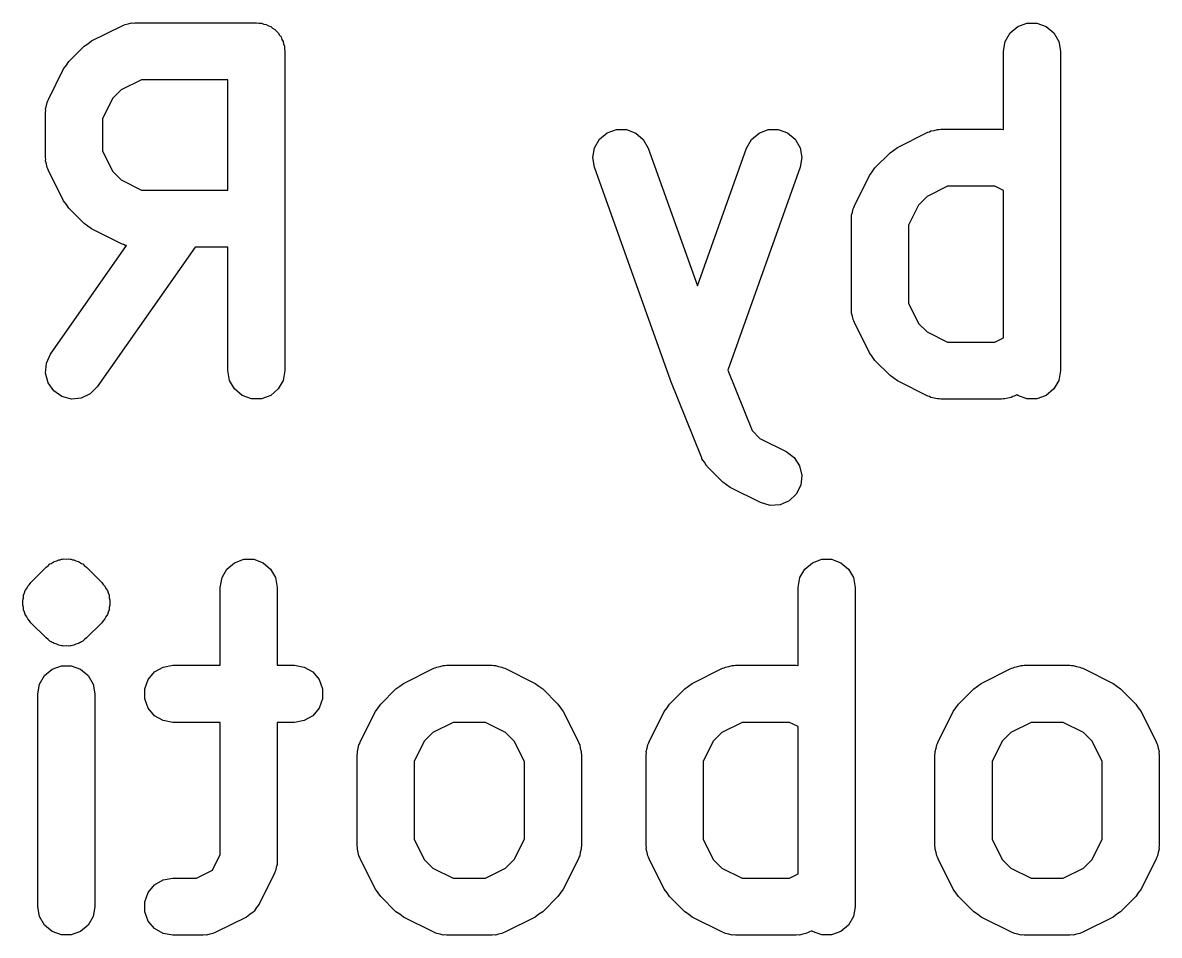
# Model space of a CAD drawing. Extents: x -0.1 to 50.1, y -70.1 to 0.1.
# Drawn here: x 19.542 to 24.525, y -13.058 to -9.058 of the extents above; entities that cross this region are included whole.
import ezdxf

# ---------------------------------------------------------------- set-up
doc = ezdxf.new("R2010")
doc.units = 0
doc.header["$MEASUREMENT"] = 0
doc.layers.add('BLACK', color=7, linetype='CONTINUOUS')

msp = doc.modelspace()

# ---------------------------------------------------------------- linework, layer by layer
at = {"layer": 'BLACK', "linetype": 'CONTINUOUS'}
for p, q in [((19.9843, -9.06948), (19.9906, -9.06587)), ((19.9906, -9.06587), (20.005, -9.06333)), ((20.005, -9.06333), (20.019, -9.05915)), ((20.019, -9.05915), (20.0262, -9.05958)), ((20.0262, -9.05958), (20.0333, -9.05833)), ((20.0333, -9.05833), (20.5667, -9.05833)), ((20.5667, -9.05833), (20.5774, -9.06023)), ((20.5774, -9.06023), (20.5884, -9.06023)), ((20.5884, -9.06023), (20.5986, -9.06397)), ((20.5986, -9.06397), (20.6094, -9.06587)), ((20.6094, -9.06587), (20.6189, -9.07134)), ((23.9042, -9.07508), (23.945, -9.06023)), ((23.945, -9.06023), (23.9884, -9.06023)), ((23.9884, -9.06023), (24.0292, -9.07508)), ((19.8441, -9.1382), (19.9774, -9.07153)), ((19.9774, -9.07153), (19.9843, -9.06948)), ((20.6189, -9.07134), (20.6292, -9.07508)), ((20.6292, -9.07508), (20.6375, -9.08211)), ((20.6375, -9.08211), (20.647, -9.08758)), ((20.647, -9.08758), (20.654, -9.09596)), ((20.654, -9.09596), (20.6624, -9.10299)), ((20.6624, -9.10299), (20.6679, -9.11246)), ((20.6679, -9.11246), (20.6749, -9.12083)), ((23.8492, -9.14058), (23.8709, -9.10299)), ((23.8709, -9.10299), (23.9042, -9.07508)), ((24.0292, -9.07508), (24.0624, -9.10299)), ((24.0624, -9.10299), (24.0841, -9.14058)), ((19.7449, -9.22828), (19.8116, -9.16161)), ((19.8116, -9.16161), (19.828, -9.15012)), ((19.828, -9.15012), (19.8441, -9.1382)), ((20.6749, -9.12083), (20.6787, -9.13111)), ((20.6787, -9.13111), (20.6841, -9.14058)), ((20.6841, -9.14058), (20.686, -9.15135)), ((20.686, -9.15135), (20.6898, -9.16163)), ((20.6898, -9.16163), (20.6898, -9.17256)), ((23.8417, -9.18333), (23.8492, -9.14058)), ((24.0841, -9.14058), (24.0917, -9.18333)), ((20.6898, -9.17256), (20.6917, -9.18333)), ((20.6917, -9.18333), (20.6917, -10.5833)), ((23.8417, -9.52618), (23.8417, -9.18333)), ((24.0917, -9.18333), (24.0917, -10.5833)), ((19.6549, -9.3941), (19.7215, -9.26076)), ((19.7215, -9.26076), (19.7334, -9.2447)), ((19.7334, -9.2447), (19.7449, -9.22828)), ((20.0628, -9.30833), (19.974, -9.35273)), ((20.4417, -9.30833), (20.0628, -9.30833)), ((20.4417, -9.79167), (20.4417, -9.30833)), ((19.974, -9.35273), (19.9361, -9.39071)), ((19.6467, -9.42167), (19.6492, -9.40725)), ((19.6492, -9.40725), (19.6528, -9.401)), ((19.6528, -9.401), (19.6549, -9.3941)), ((19.9361, -9.39071), (19.8917, -9.47951)), ((19.6417, -9.45), (19.6429, -9.4429)), ((19.6417, -9.65), (19.6417, -9.45)), ((19.6425, -9.43571), (19.6467, -9.42167)), ((19.6429, -9.4429), (19.6425, -9.43571)), ((19.8917, -9.47951), (19.8917, -9.62049)), ((22.0714, -9.56907), (22.1048, -9.54137)), ((22.1048, -9.54137), (22.1457, -9.52677)), ((22.1457, -9.52677), (22.1891, -9.52703)), ((22.1891, -9.52703), (22.2298, -9.54213)), ((22.2298, -9.54213), (22.2629, -9.57023)), ((22.7371, -9.57023), (22.7702, -9.54213)), ((22.7702, -9.54213), (22.8109, -9.52703)), ((22.8109, -9.52703), (22.8543, -9.52677)), ((22.8543, -9.52677), (22.8952, -9.54137)), ((22.8952, -9.54137), (22.9286, -9.56907)), ((23.3774, -9.60486), (23.5108, -9.5382)), ((23.5108, -9.5382), (23.5177, -9.53614)), ((23.5177, -9.53614), (23.5239, -9.53254)), ((23.5239, -9.53254), (23.5383, -9.52999)), ((23.5383, -9.52999), (23.5524, -9.52582)), ((23.5524, -9.52582), (23.5596, -9.52625)), ((23.5596, -9.52625), (23.5667, -9.525)), ((23.5667, -9.525), (23.8333, -9.525)), ((23.8333, -9.525), (23.8404, -9.52625)), ((23.8404, -9.52625), (23.8417, -9.52618)), ((22.0417, -9.64924), (22.0495, -9.60654)), ((22.0495, -9.60654), (22.0714, -9.56907)), ((22.2629, -9.57023), (22.2844, -9.60796)), ((22.2844, -9.60796), (22.5, -10.2117)), ((22.5, -10.2117), (22.7156, -9.60796)), ((22.7156, -9.60796), (22.7371, -9.57023)), ((22.9286, -9.56907), (22.9505, -9.60654)), ((22.9505, -9.60654), (22.9583, -9.64924)), ((23.3449, -9.62828), (23.3613, -9.61679)), ((23.3613, -9.61679), (23.3774, -9.60486)), ((19.6429, -9.65709), (19.6417, -9.65)), ((19.6425, -9.66429), (19.6429, -9.65709)), ((19.6467, -9.67833), (19.6425, -9.66429)), ((19.8917, -9.62049), (19.9361, -9.70929)), ((22.0489, -9.69204), (22.0417, -9.64924)), ((22.9583, -9.64924), (22.9511, -9.69204)), ((23.2783, -9.69494), (23.3449, -9.62828)), ((19.6492, -9.69275), (19.6467, -9.67833)), ((19.6528, -9.699), (19.6492, -9.69275)), ((19.6549, -9.7059), (19.6528, -9.699)), ((19.7215, -9.83924), (19.6549, -9.7059)), ((19.9361, -9.70929), (19.974, -9.74727)), ((22.3823, -10.6254), (22.0489, -9.69204)), ((22.9511, -9.69204), (22.6336, -10.5808)), ((23.2549, -9.72743), (23.2668, -9.71133)), ((23.2668, -9.71133), (23.2783, -9.69494)), ((19.974, -9.74727), (20.0628, -9.79167)), ((23.1882, -9.86076), (23.2549, -9.72743)), ((20.0628, -9.79167), (20.4417, -9.79167)), ((23.5962, -9.775), (23.5074, -9.8194)), ((23.8038, -9.775), (23.5962, -9.775)), ((23.8417, -9.79392), (23.8038, -9.775)), ((23.8417, -10.4394), (23.8417, -9.79392)), ((19.7335, -9.85532), (19.7215, -9.83924)), ((19.7449, -9.87172), (19.7335, -9.85532)), ((23.1861, -9.86767), (23.1882, -9.86076)), ((23.4694, -9.85738), (23.425, -9.94618)), ((23.5074, -9.8194), (23.4694, -9.85738)), ((19.8116, -9.93839), (19.7449, -9.87172)), ((23.175, -9.91667), (23.1763, -9.90957)), ((23.1758, -9.90237), (23.18, -9.88833)), ((23.1763, -9.90957), (23.1758, -9.90237)), ((23.18, -9.88833), (23.1825, -9.87391)), ((23.1825, -9.87391), (23.1861, -9.86767)), ((19.828, -9.94987), (19.8116, -9.93839)), ((19.8441, -9.9618), (19.828, -9.94987)), ((19.9774, -10.0285), (19.8441, -9.9618)), ((23.175, -10.3167), (23.175, -9.91667)), ((23.425, -9.94618), (23.425, -10.2872)), ((19.6643, -10.5116), (19.9977, -10.0354)), ((20.2984, -10.0417), (19.8691, -10.655)), ((19.9843, -10.0305), (19.9774, -10.0285)), ((19.9906, -10.0341), (19.9843, -10.0305)), ((19.9977, -10.0354), (19.9906, -10.0341)), ((20.4417, -10.0417), (20.2984, -10.0417)), ((20.4417, -10.5833), (20.4417, -10.0417)), ((23.425, -10.2872), (23.4694, -10.376)), ((23.1763, -10.3238), (23.175, -10.3167)), ((23.1758, -10.331), (23.1763, -10.3238)), ((23.18, -10.345), (23.1758, -10.331)), ((23.1825, -10.3594), (23.18, -10.345)), ((23.1861, -10.3657), (23.1825, -10.3594)), ((23.1882, -10.3726), (23.1861, -10.3657)), ((23.2549, -10.5059), (23.1882, -10.3726)), ((23.4694, -10.376), (23.5074, -10.4139)), ((23.5074, -10.4139), (23.5962, -10.4583)), ((23.5962, -10.4583), (23.8038, -10.4583)), ((23.8038, -10.4583), (23.8417, -10.4394)), ((19.6459, -10.551), (19.6643, -10.5116)), ((23.2668, -10.522), (23.2549, -10.5059)), ((19.6421, -10.5942), (19.6459, -10.551)), ((23.2783, -10.5384), (23.2668, -10.522)), ((23.3449, -10.6051), (23.2783, -10.5384)), ((19.6534, -10.6362), (19.6421, -10.5942)), ((20.4492, -10.6261), (20.4417, -10.5833)), ((20.6917, -10.5833), (20.6841, -10.6261)), ((22.6336, -10.5808), (22.7399, -10.8464)), ((23.3614, -10.6165), (23.3449, -10.6051)), ((24.0917, -10.5833), (24.0841, -10.6261)), ((19.6783, -10.6717), (19.6534, -10.6362)), ((19.8691, -10.655), (19.8384, -10.6857)), ((20.4709, -10.6637), (20.4492, -10.6261)), ((20.6841, -10.6261), (20.6624, -10.6637)), ((22.3827, -10.626), (22.3823, -10.6254)), ((22.3828, -10.6268), (22.3827, -10.626)), ((22.3836, -10.6282), (22.3828, -10.6268)), ((22.3839, -10.6298), (22.3836, -10.6282)), ((22.5173, -10.9631), (22.3839, -10.6298)), ((23.3774, -10.6285), (23.3614, -10.6165)), ((23.5108, -10.6951), (23.3774, -10.6285)), ((24.0841, -10.6261), (24.0624, -10.6637)), ((19.7139, -10.6966), (19.6783, -10.6717)), ((19.7558, -10.7079), (19.7139, -10.6966)), ((19.799, -10.7041), (19.7558, -10.7079)), ((19.8384, -10.6857), (19.799, -10.7041)), ((20.5042, -10.6916), (20.4709, -10.6637)), ((20.545, -10.7064), (20.5042, -10.6916)), ((20.5884, -10.7064), (20.545, -10.7064)), ((20.6292, -10.6916), (20.5884, -10.7064)), ((20.6624, -10.6637), (20.6292, -10.6916)), ((23.5177, -10.6972), (23.5108, -10.6951)), ((23.5239, -10.7008), (23.5177, -10.6972)), ((23.5383, -10.7033), (23.5239, -10.7008)), ((23.5524, -10.7075), (23.5383, -10.7033)), ((23.5596, -10.7071), (23.5524, -10.7075)), ((23.5667, -10.7083), (23.5596, -10.7071)), ((23.8333, -10.7083), (23.5667, -10.7083)), ((23.8404, -10.7071), (23.8333, -10.7083)), ((23.8476, -10.7075), (23.8404, -10.7071)), ((23.8617, -10.7033), (23.8476, -10.7075)), ((23.8761, -10.7008), (23.8617, -10.7033)), ((23.8823, -10.6972), (23.8761, -10.7008)), ((23.8892, -10.6951), (23.8823, -10.6972)), ((23.9012, -10.6891), (23.8892, -10.6951)), ((23.9042, -10.6916), (23.9012, -10.6891)), ((23.945, -10.7064), (23.9042, -10.6916)), ((23.9884, -10.7064), (23.945, -10.7064)), ((24.0292, -10.6916), (23.9884, -10.7064)), ((24.0624, -10.6637), (24.0292, -10.6916)), ((22.7399, -10.8464), (22.774, -10.8806)), ((22.774, -10.8806), (22.8892, -10.9382)), ((22.8892, -10.9382), (22.9241, -10.9641)), ((22.5191, -10.9661), (22.5173, -10.9631)), ((22.52, -10.9695), (22.5191, -10.9661)), ((22.5305, -10.9845), (22.52, -10.9695)), ((22.5402, -11), (22.5305, -10.9845)), ((22.5429, -11.0022), (22.5402, -11)), ((22.5449, -11.0051), (22.5429, -11.0022)), ((22.6116, -11.0717), (22.5449, -11.0051)), ((22.9241, -10.9641), (22.948, -11.0003)), ((22.948, -11.0003), (22.9581, -11.0425)), ((22.9581, -11.0425), (22.9531, -11.0856)), ((22.628, -11.0832), (22.6116, -11.0717)), ((22.6441, -11.0951), (22.628, -11.0832)), ((22.7774, -11.1618), (22.6441, -11.0951)), ((22.9531, -11.0856), (22.9337, -11.1245)), ((22.9022, -11.1543), (22.8624, -11.1716)), ((22.9337, -11.1245), (22.9022, -11.1543)), ((22.819, -11.1742), (22.7774, -11.1618)), ((22.8624, -11.1716), (22.819, -11.1742)), ((19.7065, -11.4121), (19.7116, -11.4102)), ((19.7116, -11.4102), (19.7171, -11.4102)), ((19.7171, -11.4102), (19.7224, -11.4088)), ((19.7224, -11.4088), (19.7333, -11.4098)), ((19.7333, -11.4098), (19.7442, -11.4088)), ((19.7442, -11.4088), (19.7495, -11.4102)), ((19.7495, -11.4102), (19.755, -11.4102)), ((19.755, -11.4102), (19.7602, -11.4121)), ((20.4708, -11.4251), (20.5116, -11.4102)), ((20.5116, -11.4102), (20.555, -11.4102)), ((20.555, -11.4102), (20.5958, -11.4251)), ((23.0042, -11.4251), (23.045, -11.4102)), ((23.045, -11.4102), (23.0884, -11.4102)), ((23.0884, -11.4102), (23.1292, -11.4251)), ((19.5783, -11.5116), (19.6449, -11.4449)), ((19.6449, -11.4449), (19.6539, -11.4387)), ((19.6539, -11.4387), (19.6616, -11.4309)), ((19.6616, -11.4309), (19.6666, -11.4286)), ((19.6666, -11.4286), (19.6708, -11.4251)), ((19.6708, -11.4251), (19.676, -11.4232)), ((19.676, -11.4232), (19.6805, -11.42)), ((19.6805, -11.42), (19.6911, -11.4172)), ((19.6911, -11.4172), (19.701, -11.4126)), ((19.701, -11.4126), (19.7065, -11.4121)), ((19.7602, -11.4121), (19.7657, -11.4126)), ((19.7657, -11.4126), (19.7756, -11.4172)), ((19.7756, -11.4172), (19.7862, -11.42)), ((19.7862, -11.42), (19.7907, -11.4232)), ((19.7907, -11.4232), (19.7958, -11.4251)), ((19.7958, -11.4251), (19.8, -11.4286)), ((19.8, -11.4286), (19.805, -11.4309)), ((19.805, -11.4309), (19.8128, -11.4387)), ((19.8128, -11.4387), (19.8217, -11.4449)), ((19.8217, -11.4449), (19.8884, -11.5116)), ((20.4159, -11.4906), (20.4376, -11.453)), ((20.4376, -11.453), (20.4708, -11.4251)), ((20.5958, -11.4251), (20.6291, -11.453)), ((20.6291, -11.453), (20.6508, -11.4906)), ((22.9492, -11.4906), (22.9709, -11.453)), ((22.9709, -11.453), (23.0042, -11.4251)), ((23.1292, -11.4251), (23.1624, -11.453)), ((23.1624, -11.453), (23.1841, -11.4906)), ((20.4083, -11.5333), (20.4159, -11.4906)), ((20.6508, -11.4906), (20.6583, -11.5333)), ((22.9417, -11.5333), (22.9492, -11.4906)), ((23.1841, -11.4906), (23.1917, -11.5333)), ((19.5459, -11.5676), (19.5505, -11.5577)), ((19.5505, -11.5577), (19.5534, -11.5472)), ((19.5534, -11.5472), (19.5596, -11.5382)), ((19.5596, -11.5382), (19.5643, -11.5283)), ((19.5643, -11.5283), (19.572, -11.5206)), ((19.572, -11.5206), (19.5783, -11.5116)), ((19.8884, -11.5116), (19.8947, -11.5206)), ((19.8947, -11.5206), (19.9024, -11.5283)), ((19.9024, -11.5283), (19.907, -11.5382)), ((19.907, -11.5382), (19.9133, -11.5472)), ((19.9133, -11.5472), (19.9161, -11.5577)), ((19.9161, -11.5577), (19.9207, -11.5676)), ((20.4083, -11.875), (20.4083, -11.5333)), ((20.6583, -11.5333), (20.6583, -11.875)), ((22.9417, -11.8762), (22.9417, -11.5333)), ((23.1917, -11.5333), (23.1917, -12.9333)), ((19.5421, -11.5891), (19.545, -11.5785)), ((19.5431, -11.6), (19.5421, -11.5891)), ((19.5421, -11.6109), (19.5431, -11.6)), ((19.545, -11.5785), (19.5459, -11.5676)), ((19.9207, -11.5676), (19.9217, -11.5785)), ((19.9217, -11.5785), (19.9245, -11.5891)), ((19.9245, -11.5891), (19.9236, -11.6)), ((19.9236, -11.6), (19.9245, -11.6109)), ((19.545, -11.6215), (19.5421, -11.6109)), ((19.5459, -11.6324), (19.545, -11.6215)), ((19.5505, -11.6423), (19.5459, -11.6324)), ((19.5534, -11.6528), (19.5505, -11.6423)), ((19.5597, -11.6618), (19.5534, -11.6528)), ((19.9133, -11.6528), (19.907, -11.6618)), ((19.9161, -11.6423), (19.9133, -11.6528)), ((19.9207, -11.6324), (19.9161, -11.6423)), ((19.9217, -11.6215), (19.9207, -11.6324)), ((19.9245, -11.6109), (19.9217, -11.6215)), ((19.5643, -11.6717), (19.5597, -11.6618)), ((19.572, -11.6794), (19.5643, -11.6717)), ((19.5783, -11.6884), (19.572, -11.6794)), ((19.6449, -11.7551), (19.5783, -11.6884)), ((19.8884, -11.6884), (19.8217, -11.7551)), ((19.8947, -11.6794), (19.8884, -11.6884)), ((19.9024, -11.6717), (19.8947, -11.6794)), ((19.907, -11.6618), (19.9024, -11.6717)), ((19.6539, -11.7613), (19.6449, -11.7551)), ((19.8217, -11.7551), (19.8128, -11.7613)), ((19.6616, -11.7691), (19.6539, -11.7613)), ((19.6666, -11.7714), (19.6616, -11.7691)), ((19.6708, -11.7749), (19.6666, -11.7714)), ((19.676, -11.7768), (19.6708, -11.7749)), ((19.6805, -11.78), (19.676, -11.7768)), ((19.6911, -11.7828), (19.6805, -11.78)), ((19.701, -11.7874), (19.6911, -11.7828)), ((19.7065, -11.7879), (19.701, -11.7874)), ((19.7116, -11.7898), (19.7065, -11.7879)), ((19.7171, -11.7898), (19.7116, -11.7898)), ((19.7224, -11.7912), (19.7171, -11.7898)), ((19.7333, -11.7902), (19.7224, -11.7912)), ((19.7442, -11.7912), (19.7333, -11.7902)), ((19.7495, -11.7898), (19.7442, -11.7912)), ((19.755, -11.7898), (19.7495, -11.7898)), ((19.7602, -11.7879), (19.755, -11.7898)), ((19.7657, -11.7874), (19.7602, -11.7879)), ((19.7756, -11.7828), (19.7657, -11.7874)), ((19.7862, -11.78), (19.7756, -11.7828)), ((19.7907, -11.7768), (19.7862, -11.78)), ((19.7958, -11.7749), (19.7907, -11.7768)), ((19.8, -11.7714), (19.7958, -11.7749)), ((19.805, -11.7691), (19.8, -11.7714)), ((19.8128, -11.7613), (19.805, -11.7691)), ((19.6376, -11.9197), (19.6708, -11.8917)), ((19.6708, -11.8917), (19.7116, -11.8769)), ((19.7116, -11.8769), (19.755, -11.8769)), ((19.755, -11.8769), (19.7958, -11.8917)), ((19.7958, -11.8917), (19.8291, -11.9197)), ((20.0917, -11.9375), (20.1197, -11.9042)), ((20.1197, -11.9042), (20.1572, -11.8825)), ((20.1572, -11.8825), (20.2, -11.875)), ((20.2, -11.875), (20.4083, -11.875)), ((20.6583, -11.875), (20.7333, -11.875)), ((20.7333, -11.875), (20.7761, -11.8825)), ((20.7761, -11.8825), (20.8137, -11.9042)), ((20.8137, -11.9042), (20.8416, -11.9375)), ((21.2108, -11.9549), (21.3441, -11.8882)), ((21.3441, -11.8882), (21.351, -11.8861)), ((21.351, -11.8861), (21.3572, -11.8825)), ((21.3572, -11.8825), (21.3717, -11.88)), ((21.3717, -11.88), (21.3857, -11.8758)), ((21.3857, -11.8758), (21.3929, -11.8763)), ((21.3929, -11.8763), (21.4, -11.875)), ((21.4, -11.875), (21.6, -11.875)), ((21.6, -11.875), (21.6071, -11.8763)), ((21.6071, -11.8763), (21.6143, -11.8758)), ((21.6143, -11.8758), (21.6283, -11.88)), ((21.6283, -11.88), (21.6428, -11.8825)), ((21.6428, -11.8825), (21.649, -11.8861)), ((21.649, -11.8861), (21.6559, -11.8882)), ((21.6559, -11.8882), (21.7892, -11.9549)), ((22.4774, -11.9549), (22.6108, -11.8882)), ((22.6108, -11.8882), (22.6177, -11.8861)), ((22.6177, -11.8861), (22.6239, -11.8825)), ((22.6239, -11.8825), (22.6383, -11.88)), ((22.6383, -11.88), (22.6524, -11.8758)), ((22.6524, -11.8758), (22.6596, -11.8763)), ((22.6596, -11.8763), (22.6667, -11.875)), ((22.6667, -11.875), (22.9333, -11.875)), ((22.9333, -11.875), (22.9404, -11.8763)), ((22.9404, -11.8763), (22.9417, -11.8762)), ((23.7441, -11.9549), (23.8774, -11.8882)), ((23.8774, -11.8882), (23.8843, -11.8861)), ((23.8843, -11.8861), (23.8906, -11.8825)), ((23.8906, -11.8825), (23.905, -11.88)), ((23.905, -11.88), (23.919, -11.8758)), ((23.919, -11.8758), (23.9262, -11.8763)), ((23.9262, -11.8763), (23.9333, -11.875)), ((23.9333, -11.875), (24.1333, -11.875)), ((24.1333, -11.875), (24.1404, -11.8763)), ((24.1404, -11.8763), (24.1476, -11.8758)), ((24.1476, -11.8758), (24.1617, -11.88)), ((24.1617, -11.88), (24.1761, -11.8825)), ((24.1761, -11.8825), (24.1823, -11.8861)), ((24.1823, -11.8861), (24.1892, -11.8882)), ((24.1892, -11.8882), (24.3226, -11.9549)), ((19.6083, -12), (19.6159, -11.9572)), ((19.6159, -11.9572), (19.6376, -11.9197)), ((19.8291, -11.9197), (19.8508, -11.9572)), ((19.8508, -11.9572), (19.8583, -12)), ((20.0769, -11.9783), (20.0917, -11.9375)), ((20.8416, -11.9375), (20.8564, -11.9783)), ((21.1947, -11.9668), (21.2108, -11.9549)), ((21.7892, -11.9549), (21.8053, -11.9668)), ((22.4613, -11.9668), (22.4774, -11.9549)), ((23.728, -11.9668), (23.7441, -11.9549)), ((24.3226, -11.9549), (24.3387, -11.9668)), ((19.6083, -12.9333), (19.6083, -12)), ((19.8583, -12), (19.8583, -12.9333)), ((20.0769, -12.0217), (20.0769, -11.9783)), ((20.8564, -11.9783), (20.8564, -12.0217)), ((21.1116, -12.0449), (21.1783, -11.9783)), ((21.1783, -11.9783), (21.1947, -11.9668)), ((21.8053, -11.9668), (21.8217, -11.9783)), ((21.8217, -11.9783), (21.8884, -12.0449)), ((22.3783, -12.0449), (22.4449, -11.9783)), ((22.4449, -11.9783), (22.4613, -11.9668)), ((23.6449, -12.0449), (23.7116, -11.9783)), ((23.7116, -11.9783), (23.728, -11.9668)), ((24.3387, -11.9668), (24.3551, -11.9783)), ((24.3551, -11.9783), (24.4217, -12.0449)), ((20.0917, -12.0625), (20.0769, -12.0217)), ((20.8564, -12.0217), (20.8416, -12.0625)), ((21.1001, -12.0614), (21.1116, -12.0449)), ((21.8884, -12.0449), (21.8999, -12.0613)), ((22.3668, -12.0613), (22.3783, -12.0449)), ((23.6335, -12.0613), (23.6449, -12.0449)), ((24.4217, -12.0449), (24.4332, -12.0614)), ((20.1197, -12.0958), (20.0917, -12.0625)), ((20.1572, -12.1175), (20.1197, -12.0958)), ((20.8137, -12.0958), (20.7761, -12.1175)), ((20.8416, -12.0625), (20.8137, -12.0958)), ((21.0215, -12.2108), (21.0882, -12.0774)), ((21.0882, -12.0774), (21.1001, -12.0614)), ((21.8999, -12.0613), (21.9118, -12.0774)), ((21.9118, -12.0774), (21.9785, -12.2108)), ((22.2882, -12.2108), (22.3549, -12.0774)), ((22.3549, -12.0774), (22.3668, -12.0613)), ((23.5549, -12.2108), (23.6215, -12.0774)), ((23.6215, -12.0774), (23.6335, -12.0613)), ((24.4332, -12.0614), (24.4451, -12.0774)), ((24.4451, -12.0774), (24.5118, -12.2108)), ((20.2, -12.125), (20.1572, -12.1175)), ((20.4083, -12.125), (20.2, -12.125)), ((20.4083, -12.7038), (20.4083, -12.125)), ((20.7333, -12.125), (20.6583, -12.125)), ((20.6583, -12.125), (20.6583, -12.7333)), ((20.7761, -12.1175), (20.7333, -12.125)), ((21.4295, -12.125), (21.3407, -12.1694)), ((21.5705, -12.125), (21.4295, -12.125)), ((21.6593, -12.1694), (21.5705, -12.125)), ((22.6962, -12.125), (22.6074, -12.1694)), ((22.9038, -12.125), (22.6962, -12.125)), ((22.9417, -12.1439), (22.9038, -12.125)), ((22.9417, -12.7894), (22.9417, -12.1439)), ((23.9628, -12.125), (23.874, -12.1694)), ((24.1038, -12.125), (23.9628, -12.125)), ((24.1926, -12.1694), (24.1038, -12.125)), ((21.3027, -12.2074), (21.2583, -12.2962)), ((21.3407, -12.1694), (21.3027, -12.2074)), ((21.6973, -12.2074), (21.6593, -12.1694)), ((21.7417, -12.2962), (21.6973, -12.2074)), ((22.5694, -12.2074), (22.525, -12.2962)), ((22.6074, -12.1694), (22.5694, -12.2074)), ((23.8361, -12.2074), (23.7917, -12.2962)), ((23.874, -12.1694), (23.8361, -12.2074)), ((24.2306, -12.2074), (24.1926, -12.1694)), ((24.275, -12.2962), (24.2306, -12.2074)), ((21.0092, -12.2524), (21.0133, -12.2383)), ((21.0096, -12.2596), (21.0092, -12.2524)), ((21.0133, -12.2383), (21.0159, -12.2239)), ((21.0159, -12.2239), (21.0195, -12.2177)), ((21.0195, -12.2177), (21.0215, -12.2108)), ((21.9785, -12.2108), (21.9805, -12.2177)), ((21.9805, -12.2177), (21.9841, -12.2239)), ((21.9841, -12.2239), (21.9867, -12.2383)), ((21.9867, -12.2383), (21.9908, -12.2524)), ((21.9908, -12.2524), (21.9904, -12.2596)), ((22.2758, -12.2524), (22.28, -12.2383)), ((22.2763, -12.2596), (22.2758, -12.2524)), ((22.28, -12.2383), (22.2825, -12.2239)), ((22.2825, -12.2239), (22.2861, -12.2177)), ((22.2861, -12.2177), (22.2882, -12.2108)), ((23.5425, -12.2524), (23.5467, -12.2383)), ((23.5429, -12.2596), (23.5425, -12.2524)), ((23.5467, -12.2383), (23.5492, -12.2239)), ((23.5492, -12.2239), (23.5528, -12.2177)), ((23.5528, -12.2177), (23.5549, -12.2108)), ((24.5118, -12.2108), (24.5139, -12.2177)), ((24.5139, -12.2177), (24.5175, -12.2239)), ((24.5175, -12.2239), (24.52, -12.2383)), ((24.52, -12.2383), (24.5242, -12.2524)), ((24.5242, -12.2524), (24.5237, -12.2596)), ((21.0083, -12.2667), (21.0096, -12.2596)), ((21.0083, -12.6667), (21.0083, -12.2667)), ((21.2583, -12.2962), (21.2583, -12.6372)), ((21.7417, -12.6372), (21.7417, -12.2962)), ((21.9904, -12.2596), (21.9917, -12.2667)), ((21.9917, -12.2667), (21.9917, -12.6667)), ((22.275, -12.2667), (22.2763, -12.2596)), ((22.275, -12.6667), (22.275, -12.2667)), ((22.525, -12.2962), (22.525, -12.6372)), ((23.5417, -12.2667), (23.5429, -12.2596)), ((23.5417, -12.6667), (23.5417, -12.2667)), ((23.7917, -12.2962), (23.7917, -12.6372)), ((24.275, -12.6372), (24.275, -12.2962)), ((24.5237, -12.2596), (24.525, -12.2667)), ((24.525, -12.2667), (24.525, -12.6667)), ((21.2583, -12.6372), (21.3027, -12.726)), ((21.6973, -12.726), (21.7417, -12.6372)), ((22.525, -12.6372), (22.5694, -12.726)), ((23.7917, -12.6372), (23.8361, -12.726)), ((24.2306, -12.726), (24.275, -12.6372)), ((20.3735, -12.7735), (20.4083, -12.7038)), ((21.0096, -12.6738), (21.0083, -12.6667)), ((21.0092, -12.681), (21.0096, -12.6738)), ((21.0133, -12.695), (21.0092, -12.681)), ((21.0159, -12.7094), (21.0133, -12.695)), ((21.9867, -12.695), (21.9841, -12.7094)), ((21.9908, -12.681), (21.9867, -12.695)), ((21.9917, -12.6667), (21.9904, -12.6738)), ((21.9904, -12.6738), (21.9908, -12.681)), ((22.2763, -12.6738), (22.275, -12.6667)), ((22.2758, -12.681), (22.2763, -12.6738)), ((22.28, -12.695), (22.2758, -12.681)), ((22.2825, -12.7094), (22.28, -12.695)), ((23.5429, -12.6738), (23.5417, -12.6667)), ((23.5425, -12.681), (23.5429, -12.6738)), ((23.5467, -12.695), (23.5425, -12.681)), ((23.5492, -12.7094), (23.5467, -12.695)), ((24.52, -12.695), (24.5175, -12.7094)), ((24.5242, -12.681), (24.52, -12.695)), ((24.525, -12.6667), (24.5237, -12.6738)), ((24.5237, -12.6738), (24.5242, -12.681)), ((20.6575, -12.7476), (20.6533, -12.7617)), ((20.6583, -12.7333), (20.6571, -12.7404)), ((20.6571, -12.7404), (20.6575, -12.7476)), ((21.0195, -12.7157), (21.0159, -12.7094)), ((21.0215, -12.7226), (21.0195, -12.7157)), ((21.0882, -12.8559), (21.0215, -12.7226)), ((21.3027, -12.726), (21.3407, -12.7639)), ((21.6593, -12.7639), (21.6973, -12.726)), ((21.9785, -12.7226), (21.9118, -12.8559)), ((21.9805, -12.7157), (21.9785, -12.7226)), ((21.9841, -12.7094), (21.9805, -12.7157)), ((22.2861, -12.7157), (22.2825, -12.7094)), ((22.2882, -12.7226), (22.2861, -12.7157)), ((22.3549, -12.8559), (22.2882, -12.7226)), ((22.5694, -12.726), (22.6074, -12.7639)), ((23.5528, -12.7157), (23.5492, -12.7094)), ((23.5549, -12.7226), (23.5528, -12.7157)), ((23.6215, -12.8559), (23.5549, -12.7226)), ((23.8361, -12.726), (23.874, -12.7639)), ((24.1926, -12.7639), (24.2306, -12.726)), ((24.5118, -12.7226), (24.4451, -12.8559)), ((24.5139, -12.7157), (24.5118, -12.7226)), ((24.5175, -12.7094), (24.5139, -12.7157)), ((20.3038, -12.8083), (20.3735, -12.7735)), ((20.6451, -12.7892), (20.5785, -12.9226)), ((20.6472, -12.7823), (20.6451, -12.7892)), ((20.6508, -12.7761), (20.6472, -12.7823)), ((20.6533, -12.7617), (20.6508, -12.7761)), ((21.3407, -12.7639), (21.4295, -12.8083)), ((21.5705, -12.8083), (21.6593, -12.7639)), ((22.6074, -12.7639), (22.6962, -12.8083)), ((22.9038, -12.8083), (22.9417, -12.7894)), ((23.874, -12.7639), (23.9628, -12.8083)), ((24.1038, -12.8083), (24.1926, -12.7639)), ((20.0917, -12.8708), (20.1197, -12.8376)), ((20.1197, -12.8376), (20.1572, -12.8159)), ((20.1572, -12.8159), (20.2, -12.8083)), ((20.2, -12.8083), (20.3038, -12.8083)), ((21.4295, -12.8083), (21.5705, -12.8083)), ((22.6962, -12.8083), (22.9038, -12.8083)), ((23.9628, -12.8083), (24.1038, -12.8083)), ((20.0769, -12.9116), (20.0917, -12.8708)), ((21.1001, -12.872), (21.0882, -12.8559)), ((21.1116, -12.8884), (21.1001, -12.872)), ((21.1783, -12.9551), (21.1116, -12.8884)), ((21.8884, -12.8884), (21.8217, -12.9551)), ((21.8999, -12.872), (21.8884, -12.8884)), ((21.9118, -12.8559), (21.8999, -12.872)), ((22.3668, -12.872), (22.3549, -12.8559)), ((22.3783, -12.8884), (22.3668, -12.872)), ((22.4449, -12.9551), (22.3783, -12.8884)), ((23.6334, -12.872), (23.6215, -12.8559)), ((23.6449, -12.8884), (23.6334, -12.872)), ((23.7116, -12.9551), (23.6449, -12.8884)), ((24.4217, -12.8884), (24.3551, -12.9551)), ((24.4332, -12.872), (24.4217, -12.8884)), ((24.4451, -12.8559), (24.4332, -12.872)), ((19.6159, -12.9761), (19.6083, -12.9333)), ((19.8583, -12.9333), (19.8508, -12.9761)), ((20.0769, -12.955), (20.0769, -12.9116)), ((20.0917, -12.9958), (20.0769, -12.955)), ((20.5547, -12.9547), (20.5526, -12.9574)), ((20.5574, -12.9526), (20.5547, -12.9547)), ((20.5675, -12.9373), (20.5574, -12.9526)), ((20.5785, -12.9226), (20.5675, -12.9373)), ((21.1947, -12.9665), (21.1783, -12.9551)), ((21.8217, -12.9551), (21.8053, -12.9665)), ((22.4614, -12.9665), (22.4449, -12.9551)), ((23.1917, -12.9333), (23.1841, -12.9761)), ((23.728, -12.9665), (23.7116, -12.9551)), ((24.3551, -12.9551), (24.3386, -12.9665)), ((19.6376, -13.0137), (19.6159, -12.9761)), ((19.8508, -12.9761), (19.8291, -13.0137)), ((20.1197, -13.0291), (20.0917, -12.9958)), ((20.5226, -12.9785), (20.3892, -13.0451)), ((20.5373, -12.9675), (20.5226, -12.9785)), ((20.5526, -12.9574), (20.5373, -12.9675)), ((21.2108, -12.9785), (21.1947, -12.9665)), ((21.3441, -13.0451), (21.2108, -12.9785)), ((21.7892, -12.9785), (21.6559, -13.0451)), ((21.8053, -12.9665), (21.7892, -12.9785)), ((22.4774, -12.9785), (22.4614, -12.9665)), ((22.6108, -13.0451), (22.4774, -12.9785)), ((23.1841, -12.9761), (23.1624, -13.0137)), ((23.7441, -12.9785), (23.728, -12.9665)), ((23.8774, -13.0451), (23.7441, -12.9785)), ((24.3226, -12.9785), (24.1892, -13.0451)), ((24.3386, -12.9665), (24.3226, -12.9785)), ((19.6708, -13.0416), (19.6376, -13.0137)), ((19.7116, -13.0564), (19.6708, -13.0416)), ((19.7958, -13.0416), (19.755, -13.0564)), ((19.8291, -13.0137), (19.7958, -13.0416)), ((20.1572, -13.0508), (20.1197, -13.0291)), ((20.2, -13.0583), (20.1572, -13.0508)), ((20.3617, -13.0533), (20.3476, -13.0575)), ((20.3761, -13.0508), (20.3617, -13.0533)), ((20.3823, -13.0472), (20.3761, -13.0508)), ((20.3892, -13.0451), (20.3823, -13.0472)), ((21.351, -13.0472), (21.3441, -13.0451)), ((21.3572, -13.0508), (21.351, -13.0472)), ((21.3717, -13.0533), (21.3572, -13.0508)), ((21.3857, -13.0575), (21.3717, -13.0533)), ((21.6283, -13.0533), (21.6143, -13.0575)), ((21.6428, -13.0508), (21.6283, -13.0533)), ((21.649, -13.0472), (21.6428, -13.0508)), ((21.6559, -13.0451), (21.649, -13.0472)), ((22.6177, -13.0472), (22.6108, -13.0451)), ((22.6239, -13.0508), (22.6177, -13.0472)), ((22.6383, -13.0533), (22.6239, -13.0508)), ((22.6524, -13.0575), (22.6383, -13.0533)), ((22.9617, -13.0533), (22.9476, -13.0575)), ((22.9761, -13.0508), (22.9617, -13.0533)), ((22.9823, -13.0472), (22.9761, -13.0508)), ((22.9892, -13.0451), (22.9823, -13.0472)), ((23.0012, -13.0391), (22.9892, -13.0451)), ((23.0042, -13.0416), (23.0012, -13.0391)), ((23.045, -13.0564), (23.0042, -13.0416)), ((23.1292, -13.0416), (23.0884, -13.0564)), ((23.1624, -13.0137), (23.1292, -13.0416)), ((23.8843, -13.0472), (23.8774, -13.0451)), ((23.8906, -13.0508), (23.8843, -13.0472)), ((23.905, -13.0533), (23.8906, -13.0508)), ((23.919, -13.0575), (23.905, -13.0533)), ((24.1617, -13.0533), (24.1476, -13.0575)), ((24.1761, -13.0508), (24.1617, -13.0533)), ((24.1823, -13.0472), (24.1761, -13.0508)), ((24.1892, -13.0451), (24.1823, -13.0472)), ((19.755, -13.0564), (19.7116, -13.0564)), ((20.3333, -13.0583), (20.2, -13.0583)), ((20.3404, -13.0571), (20.3333, -13.0583)), ((20.3476, -13.0575), (20.3404, -13.0571)), ((21.3929, -13.0571), (21.3857, -13.0575)), ((21.4, -13.0583), (21.3929, -13.0571)), ((21.6, -13.0583), (21.4, -13.0583)), ((21.6071, -13.0571), (21.6, -13.0583)), ((21.6143, -13.0575), (21.6071, -13.0571)), ((22.6596, -13.0571), (22.6524, -13.0575)), ((22.6667, -13.0583), (22.6596, -13.0571)), ((22.9333, -13.0583), (22.6667, -13.0583)), ((22.9404, -13.0571), (22.9333, -13.0583)), ((22.9476, -13.0575), (22.9404, -13.0571)), ((23.0884, -13.0564), (23.045, -13.0564)), ((23.9262, -13.0571), (23.919, -13.0575)), ((23.9333, -13.0583), (23.9262, -13.0571)), ((24.1333, -13.0583), (23.9333, -13.0583)), ((24.1404, -13.0571), (24.1333, -13.0583)), ((24.1476, -13.0575), (24.1404, -13.0571))]:
    msp.add_line(p, q, dxfattribs=at)

doc.saveas('drawing.dxf')
